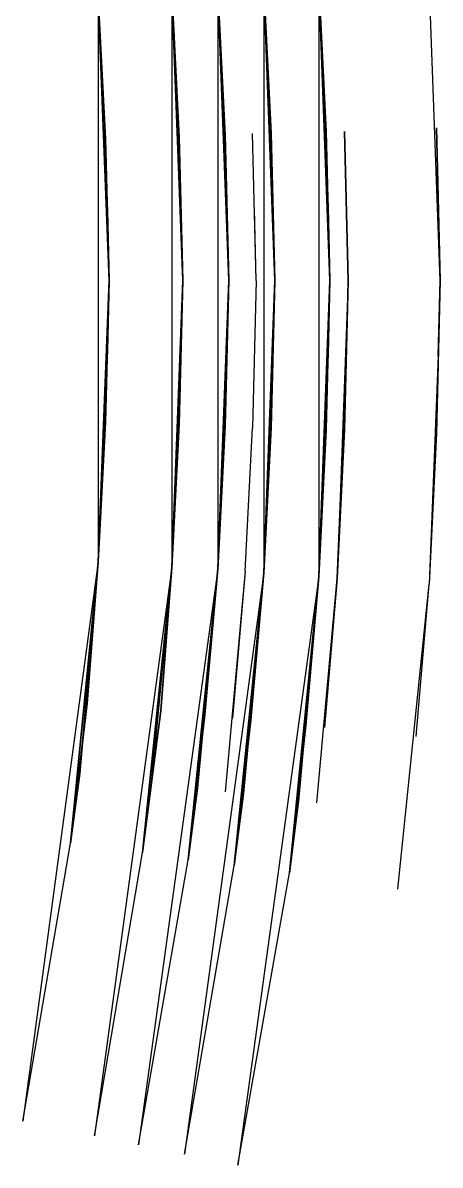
# Model space of a CAD drawing. Extents: x 20.8 to 24.3, y -4.8 to 9.1.
# Drawn here: x 22.01 to 24.28, y -4.81 to 1.4 of the extents above; entities that cross this region are included whole.
import ezdxf

# ---------------------------------------------------------------- set-up
doc = ezdxf.new("R2010")
doc.units = 0

msp = doc.modelspace()

# ---------------------------------------------------------------- linework, layer by layer
at = {"layer": 'Concrete bases'}
for points in [[(23.62, 1.62, 58.95), (23.67, 0.4, 57.58), (23.62, 1.62, 56.77), (23.51, 2.83, 57.58)], [(23.07, 1.58, 58.95), (23.12, 0.39, 57.58), (23.07, 1.58, 56.77), (22.96, 2.76, 57.58)], [(23.07, 1.58, 58.95), (23.12, 0.39, 57.58), (23.07, 1.58, 56.77), (22.96, 2.76, 57.58)], [(23.32, 1.6, 58.95), (23.37, 0.4, 57.58), (23.32, 1.6, 56.77), (23.21, 2.79, 57.58)], [(23.32, 1.6, 58.95), (23.37, 0.4, 57.58), (23.32, 1.6, 56.77), (23.21, 2.79, 57.58)], [(22.42, 1.54, 58.95), (22.47, 0.38, 57.58), (22.42, 1.54, 56.77), (22.32, 2.68, 57.58)], [(22.82, 1.57, 58.95), (22.87, 0.39, 57.58), (22.82, 1.57, 56.77), (22.71, 2.73, 57.58)], [(22.82, 1.57, 58.95), (22.87, 0.39, 57.58), (22.82, 1.57, 56.77), (22.71, 2.73, 57.58)], [(23.32, 1.6, 56.77), (23.36, 0.8, 56.22), (23.32, 1.6, 55.67), (23.25, 2.39, 56.22)], [(23.32, 1.6, 56.77), (23.36, 0.8, 56.22), (23.32, 1.6, 55.67), (23.25, 2.39, 56.22)], [(23.32, 1.6, 55.67), (23.36, 0.8, 55.13), (23.32, 1.6, 54.58), (23.25, 2.39, 55.13)], [(23.32, 1.6, 55.67), (23.36, 0.8, 55.13), (23.32, 1.6, 54.58), (23.25, 2.39, 55.13)], [(23.32, 1.6, 54.58), (23.36, 0.8, 54.04), (23.32, 1.6, 53.49), (23.25, 2.39, 54.04)], [(23.32, 1.6, 54.58), (23.36, 0.8, 54.04), (23.32, 1.6, 53.49), (23.25, 2.39, 54.04)], [(23.62, 1.62, 56.77), (23.66, 0.81, 56.22), (23.62, 1.62, 55.67), (23.55, 2.42, 56.22)], [(23.62, 1.62, 55.67), (23.66, 0.81, 55.13), (23.62, 1.62, 54.58), (23.55, 2.42, 55.13)], [(23.62, 1.62, 54.58), (23.66, 0.81, 54.04), (23.62, 1.62, 53.49), (23.55, 2.42, 54.04)], [(22.42, 1.54, 56.77), (22.46, 0.77, 56.22), (22.42, 1.54, 55.67), (22.36, 2.3, 56.22)], [(22.42, 1.54, 55.67), (22.46, 0.77, 55.13), (22.42, 1.54, 54.58), (22.36, 2.3, 55.13)], [(22.42, 1.54, 54.58), (22.46, 0.77, 54.04), (22.42, 1.54, 53.49), (22.36, 2.3, 54.04)], [(22.82, 1.57, 56.77), (22.86, 0.78, 56.22), (22.82, 1.57, 55.67), (22.76, 2.34, 56.22)], [(22.82, 1.57, 56.77), (22.86, 0.78, 56.22), (22.82, 1.57, 55.67), (22.76, 2.34, 56.22)], [(22.82, 1.57, 55.67), (22.86, 0.78, 55.13), (22.82, 1.57, 54.58), (22.76, 2.34, 55.13)], [(22.82, 1.57, 55.67), (22.86, 0.78, 55.13), (22.82, 1.57, 54.58), (22.76, 2.34, 55.13)], [(22.82, 1.57, 54.58), (22.86, 0.78, 54.04), (22.82, 1.57, 53.49), (22.76, 2.34, 54.04)], [(22.82, 1.57, 54.58), (22.86, 0.78, 54.04), (22.82, 1.57, 53.49), (22.76, 2.34, 54.04)], [(23.07, 1.58, 56.77), (23.11, 0.79, 56.22), (23.07, 1.58, 55.67), (23, 2.36, 56.22)], [(23.07, 1.58, 56.77), (23.11, 0.79, 56.22), (23.07, 1.58, 55.67), (23, 2.36, 56.22)], [(23.07, 1.58, 55.67), (23.11, 0.79, 55.13), (23.07, 1.58, 54.58), (23, 2.36, 55.13)], [(23.07, 1.58, 55.67), (23.11, 0.79, 55.13), (23.07, 1.58, 54.58), (23, 2.36, 55.13)], [(23.07, 1.58, 54.58), (23.11, 0.79, 54.04), (23.07, 1.58, 53.49), (23, 2.36, 54.04)], [(23.07, 1.58, 54.58), (23.11, 0.79, 54.04), (23.07, 1.58, 53.49), (23, 2.36, 54.04)], [(23.62, 1.62, 56.77), (23.67, 0.4, 57.58), (23.68, 0, 57.13), (23.66, 0.81, 56.22)], [(23.62, 1.62, 58.95), (23.62, -1.61, 58.95), (23.68, 0, 57.86)], [(23.62, 1.62, 58.95), (23.68, 0, 57.86), (23.67, 0.4, 57.58)], [(23.66, 0.81, 56.22), (23.68, 0, 55.67), (23.66, 0.81, 55.13), (23.62, 1.62, 55.67)], [(23.66, 0.81, 55.13), (23.68, 0, 54.58), (23.66, 0.81, 54.04), (23.62, 1.62, 54.58)], [(23.66, 0.81, 54.04), (23.68, 0, 53.49), (23.66, 0.81, 52.94), (23.62, 1.62, 53.49)], [(22.82, 1.57, 56.77), (22.87, 0.39, 57.58), (22.88, 0, 57.13), (22.86, 0.78, 56.22)], [(22.82, 1.57, 56.77), (22.87, 0.39, 57.58), (22.88, 0, 57.13), (22.86, 0.78, 56.22)], [(22.82, 1.57, 58.95), (22.82, -1.56, 58.95), (22.88, 0, 57.86)], [(22.82, 1.57, 58.95), (22.82, -1.56, 58.95), (22.88, 0, 57.86)], [(22.82, 1.57, 58.95), (22.88, 0, 57.86), (22.87, 0.39, 57.58)], [(22.82, 1.57, 58.95), (22.88, 0, 57.86), (22.87, 0.39, 57.58)], [(22.86, 0.78, 56.22), (22.88, 0, 55.67), (22.86, 0.78, 55.13), (22.82, 1.57, 55.67)], [(22.86, 0.78, 56.22), (22.88, 0, 55.67), (22.86, 0.78, 55.13), (22.82, 1.57, 55.67)], [(22.86, 0.78, 55.13), (22.88, 0, 54.58), (22.86, 0.78, 54.04), (22.82, 1.57, 54.58)], [(22.86, 0.78, 55.13), (22.88, 0, 54.58), (22.86, 0.78, 54.04), (22.82, 1.57, 54.58)], [(22.86, 0.78, 54.04), (22.88, 0, 53.49), (22.86, 0.78, 52.94), (22.82, 1.57, 53.49)], [(22.86, 0.78, 54.04), (22.88, 0, 53.49), (22.86, 0.78, 52.94), (22.82, 1.57, 53.49)], [(23.07, 1.58, 56.77), (23.12, 0.39, 57.58), (23.13, 0, 57.13), (23.11, 0.79, 56.22)], [(23.07, 1.58, 56.77), (23.12, 0.39, 57.58), (23.13, 0, 57.13), (23.11, 0.79, 56.22)], [(23.07, 1.58, 58.95), (23.07, -1.57, 58.95), (23.13, 0, 57.86)], [(23.07, 1.58, 58.95), (23.07, -1.57, 58.95), (23.13, 0, 57.86)], [(23.07, 1.58, 58.95), (23.13, 0, 57.86), (23.12, 0.39, 57.58)], [(23.07, 1.58, 58.95), (23.13, 0, 57.86), (23.12, 0.39, 57.58)], [(23.11, 0.79, 56.22), (23.13, 0, 55.67), (23.11, 0.79, 55.13), (23.07, 1.58, 55.67)], [(23.11, 0.79, 56.22), (23.13, 0, 55.67), (23.11, 0.79, 55.13), (23.07, 1.58, 55.67)], [(23.11, 0.79, 55.13), (23.13, 0, 54.58), (23.11, 0.79, 54.04), (23.07, 1.58, 54.58)], [(23.11, 0.79, 55.13), (23.13, 0, 54.58), (23.11, 0.79, 54.04), (23.07, 1.58, 54.58)], [(23.11, 0.79, 54.04), (23.13, 0, 53.49), (23.11, 0.79, 52.94), (23.07, 1.58, 53.49)], [(23.11, 0.79, 54.04), (23.13, 0, 53.49), (23.11, 0.79, 52.94), (23.07, 1.58, 53.49)], [(23.32, 1.6, 56.77), (23.37, 0.4, 57.58), (23.38, 0, 57.13), (23.36, 0.8, 56.22)], [(23.32, 1.6, 56.77), (23.37, 0.4, 57.58), (23.38, 0, 57.13), (23.36, 0.8, 56.22)], [(23.32, 1.6, 58.95), (23.32, -1.59, 58.95), (23.38, 0, 57.86)], [(23.32, 1.6, 58.95), (23.32, -1.59, 58.95), (23.38, 0, 57.86)], [(23.32, 1.6, 58.95), (23.38, 0, 57.86), (23.37, 0.4, 57.58)], [(23.32, 1.6, 58.95), (23.38, 0, 57.86), (23.37, 0.4, 57.58)], [(23.36, 0.8, 56.22), (23.38, 0, 55.67), (23.36, 0.8, 55.13), (23.32, 1.6, 55.67)], [(23.36, 0.8, 56.22), (23.38, 0, 55.67), (23.36, 0.8, 55.13), (23.32, 1.6, 55.67)], [(23.36, 0.8, 55.13), (23.38, 0, 54.58), (23.36, 0.8, 54.04), (23.32, 1.6, 54.58)], [(23.36, 0.8, 55.13), (23.38, 0, 54.58), (23.36, 0.8, 54.04), (23.32, 1.6, 54.58)], [(23.36, 0.8, 54.04), (23.38, 0, 53.49), (23.36, 0.8, 52.94), (23.32, 1.6, 53.49)], [(23.36, 0.8, 54.04), (23.38, 0, 53.49), (23.36, 0.8, 52.94), (23.32, 1.6, 53.49)], [(22.42, 1.54, 56.77), (22.47, 0.38, 57.58), (22.48, 0, 57.13), (22.46, 0.77, 56.22)], [(22.42, 1.54, 58.95), (22.42, -1.53, 58.95), (22.48, 0, 57.86)], [(22.42, 1.54, 58.95), (22.48, 0, 57.86), (22.47, 0.38, 57.58)], [(22.46, 0.77, 56.22), (22.48, 0, 55.67), (22.46, 0.77, 55.13), (22.42, 1.54, 55.67)], [(22.46, 0.77, 55.13), (22.48, 0, 54.58), (22.46, 0.77, 54.04), (22.42, 1.54, 54.58)], [(22.46, 0.77, 54.04), (22.48, 0, 53.49), (22.46, 0.77, 52.94), (22.42, 1.54, 53.49)], [(23.66, 0.81, 56.22), (23.68, 0, 57.13), (23.66, -0.81, 56.22), (23.68, 0, 55.67)], [(23.68, 0, 55.67), (23.66, -0.81, 55.13), (23.68, 0, 54.58), (23.66, 0.81, 55.13)], [(23.68, 0, 54.58), (23.66, -0.81, 54.04), (23.68, 0, 53.49), (23.66, 0.81, 54.04)], [(22.46, 0.77, 56.22), (22.48, 0, 57.13), (22.46, -0.77, 56.22), (22.48, 0, 55.67)], [(22.48, 0, 55.67), (22.46, -0.77, 55.13), (22.48, 0, 54.58), (22.46, 0.77, 55.13)], [(22.48, 0, 54.58), (22.46, -0.77, 54.04), (22.48, 0, 53.49), (22.46, 0.77, 54.04)], [(22.86, 0.78, 56.22), (22.88, 0, 57.13), (22.86, -0.78, 56.22), (22.88, 0, 55.67)], [(22.86, 0.78, 56.22), (22.88, 0, 57.13), (22.86, -0.78, 56.22), (22.88, 0, 55.67)], [(22.88, 0, 55.67), (22.86, -0.78, 55.13), (22.88, 0, 54.58), (22.86, 0.78, 55.13)], [(22.88, 0, 55.67), (22.86, -0.78, 55.13), (22.88, 0, 54.58), (22.86, 0.78, 55.13)], [(22.88, 0, 54.58), (22.86, -0.78, 54.04), (22.88, 0, 53.49), (22.86, 0.78, 54.04)], [(22.88, 0, 54.58), (22.86, -0.78, 54.04), (22.88, 0, 53.49), (22.86, 0.78, 54.04)], [(23.11, 0.79, 56.22), (23.13, 0, 57.13), (23.11, -0.79, 56.22), (23.13, 0, 55.67)], [(23.11, 0.79, 56.22), (23.13, 0, 57.13), (23.11, -0.79, 56.22), (23.13, 0, 55.67)], [(23.13, 0, 55.67), (23.11, -0.79, 55.13), (23.13, 0, 54.58), (23.11, 0.79, 55.13)], [(23.13, 0, 55.67), (23.11, -0.79, 55.13), (23.13, 0, 54.58), (23.11, 0.79, 55.13)], [(23.13, 0, 54.58), (23.11, -0.79, 54.04), (23.13, 0, 53.49), (23.11, 0.79, 54.04)], [(23.13, 0, 54.58), (23.11, -0.79, 54.04), (23.13, 0, 53.49), (23.11, 0.79, 54.04)], [(23.36, 0.8, 56.22), (23.38, 0, 57.13), (23.36, -0.8, 56.22), (23.38, 0, 55.67)], [(23.36, 0.8, 56.22), (23.38, 0, 57.13), (23.36, -0.8, 56.22), (23.38, 0, 55.67)], [(23.38, 0, 55.67), (23.36, -0.8, 55.13), (23.38, 0, 54.58), (23.36, 0.8, 55.13)], [(23.38, 0, 55.67), (23.36, -0.8, 55.13), (23.38, 0, 54.58), (23.36, 0.8, 55.13)], [(23.38, 0, 54.58), (23.36, -0.8, 54.04), (23.38, 0, 53.49), (23.36, 0.8, 54.04)], [(23.38, 0, 54.58), (23.36, -0.8, 54.04), (23.38, 0, 53.49), (23.36, 0.8, 54.04)], [(22.47, 0.38, 57.58), (22.48, 0, 57.86), (22.47, -0.38, 57.58), (22.48, 0, 57.13)], [(22.87, 0.39, 57.58), (22.88, 0, 57.86), (22.87, -0.39, 57.58), (22.88, 0, 57.13)], [(22.87, 0.39, 57.58), (22.88, 0, 57.86), (22.87, -0.39, 57.58), (22.88, 0, 57.13)], [(23.12, 0.39, 57.58), (23.13, 0, 57.86), (23.12, -0.39, 57.58), (23.13, 0, 57.13)], [(23.12, 0.39, 57.58), (23.13, 0, 57.86), (23.12, -0.39, 57.58), (23.13, 0, 57.13)], [(23.37, 0.4, 57.58), (23.38, 0, 57.86), (23.37, -0.39, 57.58), (23.38, 0, 57.13)], [(23.37, 0.4, 57.58), (23.38, 0, 57.86), (23.37, -0.39, 57.58), (23.38, 0, 57.13)], [(23.67, 0.4, 57.58), (23.68, 0, 57.86), (23.67, -0.4, 57.58), (23.68, 0, 57.13)], [(22.48, 0, 57.13), (22.47, -0.38, 57.58), (22.42, -1.53, 56.77), (22.46, -0.77, 56.22)], [(22.42, -1.53, 58.95), (22.47, -0.38, 57.58), (22.48, 0, 57.86)], [(22.46, -0.77, 56.22), (22.42, -1.53, 55.67), (22.46, -0.77, 55.13), (22.48, 0, 55.67)], [(22.46, -0.77, 55.13), (22.42, -1.53, 54.58), (22.46, -0.77, 54.04), (22.48, 0, 54.58)], [(22.46, -0.77, 54.04), (22.42, -1.53, 53.49), (22.46, -0.77, 52.94), (22.48, 0, 53.49)], [(22.88, 0, 57.13), (22.87, -0.39, 57.58), (22.82, -1.56, 56.77), (22.86, -0.78, 56.22)], [(22.88, 0, 57.13), (22.87, -0.39, 57.58), (22.82, -1.56, 56.77), (22.86, -0.78, 56.22)], [(22.82, -1.56, 58.95), (22.87, -0.39, 57.58), (22.88, 0, 57.86)], [(22.82, -1.56, 58.95), (22.87, -0.39, 57.58), (22.88, 0, 57.86)], [(22.86, -0.78, 56.22), (22.82, -1.56, 55.67), (22.86, -0.78, 55.13), (22.88, 0, 55.67)], [(22.86, -0.78, 56.22), (22.82, -1.56, 55.67), (22.86, -0.78, 55.13), (22.88, 0, 55.67)], [(22.86, -0.78, 55.13), (22.82, -1.56, 54.58), (22.86, -0.78, 54.04), (22.88, 0, 54.58)], [(22.86, -0.78, 55.13), (22.82, -1.56, 54.58), (22.86, -0.78, 54.04), (22.88, 0, 54.58)], [(22.86, -0.78, 54.04), (22.82, -1.56, 53.49), (22.86, -0.78, 52.94), (22.88, 0, 53.49)], [(22.86, -0.78, 54.04), (22.82, -1.56, 53.49), (22.86, -0.78, 52.94), (22.88, 0, 53.49)], [(23.13, 0, 57.13), (23.12, -0.39, 57.58), (23.07, -1.57, 56.77), (23.11, -0.79, 56.22)], [(23.13, 0, 57.13), (23.12, -0.39, 57.58), (23.07, -1.57, 56.77), (23.11, -0.79, 56.22)], [(23.07, -1.57, 58.95), (23.12, -0.39, 57.58), (23.13, 0, 57.86)], [(23.07, -1.57, 58.95), (23.12, -0.39, 57.58), (23.13, 0, 57.86)], [(23.11, -0.79, 56.22), (23.07, -1.57, 55.67), (23.11, -0.79, 55.13), (23.13, 0, 55.67)], [(23.11, -0.79, 56.22), (23.07, -1.57, 55.67), (23.11, -0.79, 55.13), (23.13, 0, 55.67)], [(23.11, -0.79, 55.13), (23.07, -1.57, 54.58), (23.11, -0.79, 54.04), (23.13, 0, 54.58)], [(23.11, -0.79, 55.13), (23.07, -1.57, 54.58), (23.11, -0.79, 54.04), (23.13, 0, 54.58)], [(23.11, -0.79, 54.04), (23.07, -1.57, 53.49), (23.11, -0.79, 52.94), (23.13, 0, 53.49)], [(23.11, -0.79, 54.04), (23.07, -1.57, 53.49), (23.11, -0.79, 52.94), (23.13, 0, 53.49)], [(23.38, 0, 57.13), (23.37, -0.39, 57.58), (23.32, -1.59, 56.77), (23.36, -0.8, 56.22)], [(23.38, 0, 57.13), (23.37, -0.39, 57.58), (23.32, -1.59, 56.77), (23.36, -0.8, 56.22)], [(23.32, -1.59, 58.95), (23.37, -0.39, 57.58), (23.38, 0, 57.86)], [(23.32, -1.59, 58.95), (23.37, -0.39, 57.58), (23.38, 0, 57.86)], [(23.36, -0.8, 56.22), (23.32, -1.59, 55.67), (23.36, -0.8, 55.13), (23.38, 0, 55.67)], [(23.36, -0.8, 56.22), (23.32, -1.59, 55.67), (23.36, -0.8, 55.13), (23.38, 0, 55.67)], [(23.36, -0.8, 55.13), (23.32, -1.59, 54.58), (23.36, -0.8, 54.04), (23.38, 0, 54.58)], [(23.36, -0.8, 55.13), (23.32, -1.59, 54.58), (23.36, -0.8, 54.04), (23.38, 0, 54.58)], [(23.36, -0.8, 54.04), (23.32, -1.59, 53.49), (23.36, -0.8, 52.94), (23.38, 0, 53.49)], [(23.36, -0.8, 54.04), (23.32, -1.59, 53.49), (23.36, -0.8, 52.94), (23.38, 0, 53.49)], [(23.68, 0, 57.13), (23.67, -0.4, 57.58), (23.62, -1.61, 56.77), (23.66, -0.81, 56.22)], [(23.62, -1.61, 58.95), (23.67, -0.4, 57.58), (23.68, 0, 57.86)], [(23.66, -0.81, 56.22), (23.62, -1.61, 55.67), (23.66, -0.81, 55.13), (23.68, 0, 55.67)], [(23.66, -0.81, 55.13), (23.62, -1.61, 54.58), (23.66, -0.81, 54.04), (23.68, 0, 54.58)], [(23.66, -0.81, 54.04), (23.62, -1.61, 53.49), (23.66, -0.81, 52.94), (23.68, 0, 53.49)], [(22.42, -1.53, 58.95), (22.32, -2.68, 57.58), (22.42, -1.53, 56.77), (22.47, -0.38, 57.58)], [(22.82, -1.56, 58.95), (22.71, -2.73, 57.58), (22.82, -1.56, 56.77), (22.87, -0.39, 57.58)], [(22.82, -1.56, 58.95), (22.71, -2.73, 57.58), (22.82, -1.56, 56.77), (22.87, -0.39, 57.58)], [(23.07, -1.57, 58.95), (22.96, -2.76, 57.58), (23.07, -1.57, 56.77), (23.12, -0.39, 57.58)], [(23.07, -1.57, 58.95), (22.96, -2.76, 57.58), (23.07, -1.57, 56.77), (23.12, -0.39, 57.58)], [(23.32, -1.59, 58.95), (23.21, -2.79, 57.58), (23.32, -1.59, 56.77), (23.37, -0.39, 57.58)], [(23.32, -1.59, 58.95), (23.21, -2.79, 57.58), (23.32, -1.59, 56.77), (23.37, -0.39, 57.58)], [(23.62, -1.61, 58.95), (23.51, -2.83, 57.58), (23.62, -1.61, 56.77), (23.67, -0.4, 57.58)], [(22.42, -1.53, 56.77), (22.36, -2.3, 56.22), (22.42, -1.53, 55.67), (22.46, -0.77, 56.22)], [(22.42, -1.53, 55.67), (22.36, -2.3, 55.13), (22.42, -1.53, 54.58), (22.46, -0.77, 55.13)], [(22.42, -1.53, 54.58), (22.36, -2.3, 54.04), (22.42, -1.53, 53.49), (22.46, -0.77, 54.04)], [(22.82, -1.56, 56.77), (22.76, -2.34, 56.22), (22.82, -1.56, 55.67), (22.86, -0.78, 56.22)], [(22.82, -1.56, 56.77), (22.76, -2.34, 56.22), (22.82, -1.56, 55.67), (22.86, -0.78, 56.22)], [(22.82, -1.56, 55.67), (22.76, -2.34, 55.13), (22.82, -1.56, 54.58), (22.86, -0.78, 55.13)], [(22.82, -1.56, 55.67), (22.76, -2.34, 55.13), (22.82, -1.56, 54.58), (22.86, -0.78, 55.13)], [(22.82, -1.56, 54.58), (22.76, -2.34, 54.04), (22.82, -1.56, 53.49), (22.86, -0.78, 54.04)], [(22.82, -1.56, 54.58), (22.76, -2.34, 54.04), (22.82, -1.56, 53.49), (22.86, -0.78, 54.04)], [(23.07, -1.57, 56.77), (23, -2.36, 56.22), (23.07, -1.57, 55.67), (23.11, -0.79, 56.22)], [(23.07, -1.57, 56.77), (23, -2.36, 56.22), (23.07, -1.57, 55.67), (23.11, -0.79, 56.22)], [(23.07, -1.57, 55.67), (23, -2.36, 55.13), (23.07, -1.57, 54.58), (23.11, -0.79, 55.13)], [(23.07, -1.57, 55.67), (23, -2.36, 55.13), (23.07, -1.57, 54.58), (23.11, -0.79, 55.13)], [(23.07, -1.57, 54.58), (23, -2.36, 54.04), (23.07, -1.57, 53.49), (23.11, -0.79, 54.04)], [(23.07, -1.57, 54.58), (23, -2.36, 54.04), (23.07, -1.57, 53.49), (23.11, -0.79, 54.04)], [(23.32, -1.59, 56.77), (23.25, -2.39, 56.22), (23.32, -1.59, 55.67), (23.36, -0.8, 56.22)], [(23.32, -1.59, 56.77), (23.25, -2.39, 56.22), (23.32, -1.59, 55.67), (23.36, -0.8, 56.22)], [(23.32, -1.59, 55.67), (23.25, -2.39, 55.13), (23.32, -1.59, 54.58), (23.36, -0.8, 55.13)], [(23.32, -1.59, 55.67), (23.25, -2.39, 55.13), (23.32, -1.59, 54.58), (23.36, -0.8, 55.13)], [(23.32, -1.59, 54.58), (23.25, -2.39, 54.04), (23.32, -1.59, 53.49), (23.36, -0.8, 54.04)], [(23.32, -1.59, 54.58), (23.25, -2.39, 54.04), (23.32, -1.59, 53.49), (23.36, -0.8, 54.04)], [(23.62, -1.61, 56.77), (23.55, -2.42, 56.22), (23.62, -1.61, 55.67), (23.66, -0.81, 56.22)], [(23.62, -1.61, 55.67), (23.55, -2.42, 55.13), (23.62, -1.61, 54.58), (23.66, -0.81, 55.13)], [(23.62, -1.61, 54.58), (23.55, -2.42, 54.04), (23.62, -1.61, 53.49), (23.66, -0.81, 54.04)], [(22.42, -1.53, 58.95), (22.01, -4.57, 58.95), (22.27, -3.06, 57.86)], [(22.42, -1.53, 58.95), (22.27, -3.06, 57.86), (22.32, -2.68, 57.58)], [(22.32, -2.68, 57.58), (22.27, -3.06, 57.13), (22.36, -2.3, 56.22), (22.42, -1.53, 56.77)], [(22.36, -2.3, 56.22), (22.27, -3.06, 55.67), (22.36, -2.3, 55.13), (22.42, -1.53, 55.67)], [(22.36, -2.3, 55.13), (22.27, -3.06, 54.58), (22.36, -2.3, 54.04), (22.42, -1.53, 54.58)], [(22.36, -2.3, 54.04), (22.27, -3.06, 53.49), (22.36, -2.3, 52.94), (22.42, -1.53, 53.49)], [(22.82, -1.56, 58.95), (22.4, -4.65, 58.95), (22.66, -3.11, 57.86)], [(22.82, -1.56, 58.95), (22.4, -4.65, 58.95), (22.66, -3.11, 57.86)], [(23.07, -1.57, 58.95), (22.64, -4.7, 58.95), (22.91, -3.15, 57.86)], [(23.07, -1.57, 58.95), (22.64, -4.7, 58.95), (22.91, -3.15, 57.86)], [(22.82, -1.56, 58.95), (22.66, -3.11, 57.86), (22.71, -2.73, 57.58)], [(22.82, -1.56, 58.95), (22.66, -3.11, 57.86), (22.71, -2.73, 57.58)], [(22.71, -2.73, 57.58), (22.66, -3.11, 57.13), (22.76, -2.34, 56.22), (22.82, -1.56, 56.77)], [(22.71, -2.73, 57.58), (22.66, -3.11, 57.13), (22.76, -2.34, 56.22), (22.82, -1.56, 56.77)], [(22.76, -2.34, 56.22), (22.66, -3.11, 55.67), (22.76, -2.34, 55.13), (22.82, -1.56, 55.67)], [(22.76, -2.34, 56.22), (22.66, -3.11, 55.67), (22.76, -2.34, 55.13), (22.82, -1.56, 55.67)], [(22.76, -2.34, 55.13), (22.66, -3.11, 54.58), (22.76, -2.34, 54.04), (22.82, -1.56, 54.58)], [(22.76, -2.34, 55.13), (22.66, -3.11, 54.58), (22.76, -2.34, 54.04), (22.82, -1.56, 54.58)], [(22.76, -2.34, 54.04), (22.66, -3.11, 53.49), (22.76, -2.34, 52.94), (22.82, -1.56, 53.49)], [(22.76, -2.34, 54.04), (22.66, -3.11, 53.49), (22.76, -2.34, 52.94), (22.82, -1.56, 53.49)], [(23.32, -1.59, 58.95), (22.89, -4.75, 58.95), (23.16, -3.18, 57.86)], [(23.32, -1.59, 58.95), (22.89, -4.75, 58.95), (23.16, -3.18, 57.86)], [(23.07, -1.57, 58.95), (22.91, -3.15, 57.86), (22.96, -2.76, 57.58)], [(23.07, -1.57, 58.95), (22.91, -3.15, 57.86), (22.96, -2.76, 57.58)], [(22.96, -2.76, 57.58), (22.91, -3.15, 57.13), (23, -2.36, 56.22), (23.07, -1.57, 56.77)], [(22.96, -2.76, 57.58), (22.91, -3.15, 57.13), (23, -2.36, 56.22), (23.07, -1.57, 56.77)], [(23, -2.36, 56.22), (22.91, -3.15, 55.67), (23, -2.36, 55.13), (23.07, -1.57, 55.67)], [(23, -2.36, 56.22), (22.91, -3.15, 55.67), (23, -2.36, 55.13), (23.07, -1.57, 55.67)], [(23, -2.36, 55.13), (22.91, -3.15, 54.58), (23, -2.36, 54.04), (23.07, -1.57, 54.58)], [(23, -2.36, 55.13), (22.91, -3.15, 54.58), (23, -2.36, 54.04), (23.07, -1.57, 54.58)], [(23, -2.36, 54.04), (22.91, -3.15, 53.49), (23, -2.36, 52.94), (23.07, -1.57, 53.49)], [(23, -2.36, 54.04), (22.91, -3.15, 53.49), (23, -2.36, 52.94), (23.07, -1.57, 53.49)], [(23.32, -1.59, 58.95), (23.16, -3.18, 57.86), (23.21, -2.79, 57.58)], [(23.32, -1.59, 58.95), (23.16, -3.18, 57.86), (23.21, -2.79, 57.58)], [(23.21, -2.79, 57.58), (23.16, -3.18, 57.13), (23.25, -2.39, 56.22), (23.32, -1.59, 56.77)], [(23.21, -2.79, 57.58), (23.16, -3.18, 57.13), (23.25, -2.39, 56.22), (23.32, -1.59, 56.77)], [(23.25, -2.39, 56.22), (23.16, -3.18, 55.67), (23.25, -2.39, 55.13), (23.32, -1.59, 55.67)], [(23.25, -2.39, 56.22), (23.16, -3.18, 55.67), (23.25, -2.39, 55.13), (23.32, -1.59, 55.67)], [(23.25, -2.39, 55.13), (23.16, -3.18, 54.58), (23.25, -2.39, 54.04), (23.32, -1.59, 54.58)], [(23.25, -2.39, 55.13), (23.16, -3.18, 54.58), (23.25, -2.39, 54.04), (23.32, -1.59, 54.58)], [(23.25, -2.39, 54.04), (23.16, -3.18, 53.49), (23.25, -2.39, 52.94), (23.32, -1.59, 53.49)], [(23.25, -2.39, 54.04), (23.16, -3.18, 53.49), (23.25, -2.39, 52.94), (23.32, -1.59, 53.49)], [(23.62, -1.61, 58.95), (23.18, -4.81, 58.95), (23.46, -3.22, 57.86)], [(23.62, -1.61, 58.95), (23.46, -3.22, 57.86), (23.51, -2.83, 57.58)], [(23.51, -2.83, 57.58), (23.46, -3.22, 57.13), (23.55, -2.42, 56.22), (23.62, -1.61, 56.77)], [(23.55, -2.42, 56.22), (23.46, -3.22, 55.67), (23.55, -2.42, 55.13), (23.62, -1.61, 55.67)], [(23.55, -2.42, 55.13), (23.46, -3.22, 54.58), (23.55, -2.42, 54.04), (23.62, -1.61, 54.58)], [(23.55, -2.42, 54.04), (23.46, -3.22, 53.49), (23.55, -2.42, 52.94), (23.62, -1.61, 53.49)]]:
    msp.add_3dface(points, dxfattribs=at)
at = {"layer": 'Tendons 1 internal'}
for p, q in [((22.82, 1.57, 55.67), (22.86, 0.78, 55.13)), ((22.82, 1.57, 58.95), (22.87, 0.39, 57.58)), ((23.28, 0, 54.58), (23.26, 0.8, 55.13)), ((23.28, 0, 57.13), (23.27, 0.39, 57.58)), ((23.28, 0, 54.58), (23.26, -0.8, 54.04)), ((23.28, 0, 57.13), (23.26, -0.8, 56.22)), ((23.22, -1.58, 53.49), (23.26, -0.8, 54.04)), ((23.22, -1.58, 55.67), (23.26, -0.8, 56.22)), ((23.22, -1.58, 58.95), (23.11, -2.78, 57.58)), ((23.22, -1.58, 55.67), (23.15, -2.38, 55.13))]:
    msp.add_line(p, q, dxfattribs=at)
at = {"layer": 'Tendons 2 external'}
for p, q in [((24.28, 0, 57.86), (24.22, 1.66, 58.95)), ((23.32, 1.6, 54.58), (23.36, 0.8, 54.04)), ((23.32, 1.6, 56.77), (23.36, 0.8, 56.22)), ((24.28, 0, 53.49), (24.26, 0.83, 54.04)), ((24.26, 0.83, 56.22), (24.28, 0, 55.67)), ((24.28, 0, 55.67), (24.26, -0.83, 55.13)), ((24.27, -0.41, 57.58), (24.28, 0, 57.86)), ((24.27, -0.41, 57.58), (24.22, -1.65, 56.77)), ((24.26, -0.83, 55.13), (24.22, -1.65, 54.58)), ((24.05, -3.31, 57.86), (24.22, -1.65, 58.95)), ((24.15, -2.48, 54.04), (24.22, -1.65, 54.58)), ((24.15, -2.48, 56.22), (24.22, -1.65, 56.77))]:
    msp.add_line(p, q, dxfattribs=at)
at = {"layer": 'Tendons 3 middle'}
for p, q in [((23.11, 0.79, 54.04), (23.07, 1.58, 53.49)), ((23.11, 0.79, 55.13), (23.07, 1.58, 54.58)), ((23.11, 0.79, 56.22), (23.07, 1.58, 55.67)), ((23.12, 0.39, 57.58), (23.07, 1.58, 56.77)), ((23.76, 0.81, 54.04), (23.78, 0, 54.58)), ((23.78, 0, 55.67), (23.76, 0.81, 55.13)), ((23.78, 0, 57.13), (23.76, 0.81, 56.22)), ((23.78, 0, 57.86), (23.77, 0.4, 57.58)), ((23.78, 0, 57.86), (23.72, -1.62, 58.95)), ((23.78, 0, 53.49), (23.76, -0.81, 54.04)), ((23.78, 0, 54.58), (23.76, -0.81, 55.13)), ((23.78, 0, 55.67), (23.76, -0.81, 56.22)), ((23.77, -0.4, 57.58), (23.78, 0, 57.13)), ((23.72, -1.62, 58.95), (23.77, -0.4, 57.58)), ((23.76, -0.81, 54.04), (23.72, -1.62, 54.58)), ((23.72, -1.62, 55.67), (23.76, -0.81, 55.13)), ((23.72, -1.62, 56.77), (23.76, -0.81, 56.22)), ((23.61, -2.84, 57.58), (23.72, -1.62, 56.77)), ((23.72, -1.62, 53.49), (23.65, -2.43, 54.04)), ((23.65, -2.43, 55.13), (23.72, -1.62, 54.58)), ((23.72, -1.62, 55.67), (23.65, -2.43, 56.22))]:
    msp.add_line(p, q, dxfattribs=at)

doc.saveas('drawing.dxf')
